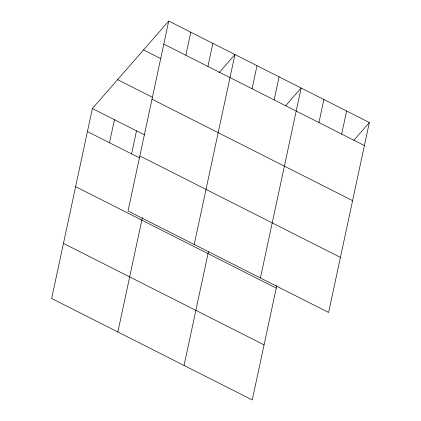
<?xml version="1.0" encoding="UTF-8"?>
<svg xmlns="http://www.w3.org/2000/svg" width="421" height="421" viewBox="0 0 421 421"><rect width="100%" height="100%" fill="white"/><g stroke="black" fill="none" stroke-linecap="round" stroke-linejoin="round"><path stroke-width="0.63" d="M168.742 21.05L128.016 211.021L328.622 312.471L369.349 122.506L168.742 21.05L92.378 108.529L51.651 298.494L252.258 399.95L276.776 285.585M109.502 142.745L114.444 119.685M131.568 153.907L136.509 130.847M117.854 331.974L142.372 217.615M185.861 55.267L190.808 32.212M207.932 66.429L212.873 43.368M194.213 244.501L234.939 54.53L218.983 72.812M184.051 365.454L208.437 251.726M252.063 88.747L257.01 65.692M274.129 99.909L279.076 76.848M260.415 277.981L301.141 88.01L285.601 105.813M318.934 122.569L323.875 99.509M341.668 134.067L346.615 111.007M353.808 140.309L369.349 122.506M163.795 44.11L364.407 145.566M143.54 49.915L160.964 58.729M117.58 79.658L152.418 97.283M151.986 99.188L352.598 200.643M92.378 108.529L144.64 134.957M139.825 155.938L340.431 257.394M87.436 131.584L139.698 158.017M75.627 186.666L276.234 288.122M63.46 243.417L264.067 344.867"/></g></svg>
